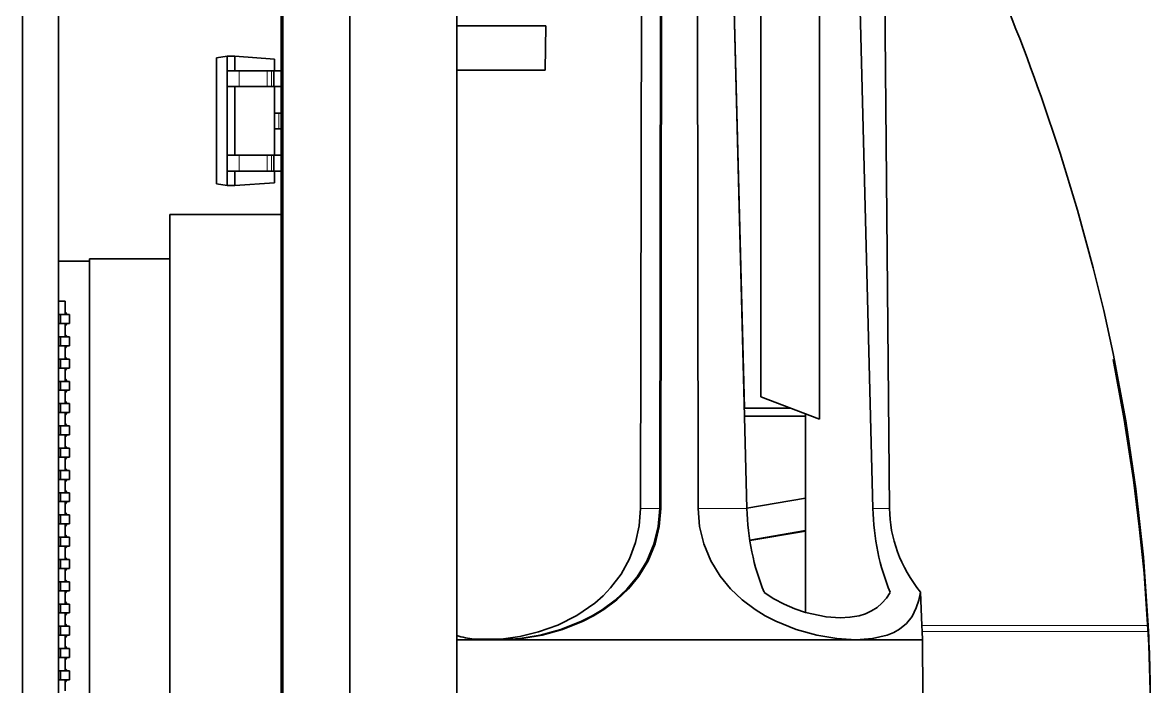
# Model space of a CAD drawing. Extents: x 377 to 822, y 181 to 641.
# Drawn here: x 582.94 to 608.26, y 613.15 to 628.06 of the extents above; entities that cross this region are included whole.
import ezdxf

# ---------------------------------------------------------------- set-up
doc = ezdxf.new("R2010")
doc.units = 0

msp = doc.modelspace()

# ---------------------------------------------------------------- linework, layer by layer
at = {"color": 7, "lineweight": 35, "ltscale": 0.420084}
for p, q in [((597.288, 633.951), (597.263, 617.147)), ((598.078, 633.951), (598.103, 617.147))]:
    msp.add_line(p, q, dxfattribs=at)
at = {"color": 7, "lineweight": 35}
for p, q in [((582.937, 600.651), (582.937, 633.651)), ((583.742, 600.651), (583.742, 633.651)), ((588.742, 602.651), (588.742, 631.651)), ((588.783, 602.651), (588.783, 631.651)), ((590.283, 631.651), (590.283, 602.651)), ((590.283, 602.651), (590.283, 631.651)), ((592.683, 631.651), (592.683, 602.651))]:
    msp.add_line(p, q, dxfattribs=at)
at = {"color": 7, "lineweight": 35, "ltscale": 0.412585}
msp.add_line((596.81, 617.147), (596.839, 633.651), dxfattribs=at)
at = {"color": 7, "lineweight": 35, "ltscale": 0.412557}
msp.add_line((597.266, 633.651), (597.242, 617.148), dxfattribs=at)
at = {"color": 7, "lineweight": 35, "ltscale": 0.356364}
msp.add_line((599.141, 619.401), (598.78, 633.651), dxfattribs=at)
at = {"color": 7, "lineweight": 35, "ltscale": 0.412716}
for p, q in [((599.198, 617.147), (598.78, 633.651)), ((602.026, 617.147), (601.609, 633.651))]:
    msp.add_line(p, q, dxfattribs=at)
at = {"color": 7, "lineweight": 35, "ltscale": 0.35}
msp.add_line((599.511, 619.651), (599.511, 633.651), dxfattribs=at)
at = {"color": 7, "lineweight": 35, "ltscale": 0.3625}
msp.add_line((600.827, 633.651), (600.827, 619.151), dxfattribs=at)
at = {"color": 7, "lineweight": 35, "ltscale": 0.399861}
msp.add_line((602.255, 633.141), (602.4, 617.147), dxfattribs=at)
at = {"color": 7, "lineweight": 35, "ltscale": 0.05}
msp.add_line((592.683, 627.988), (594.683, 627.988), dxfattribs=at)
at = {"color": 7, "lineweight": 35, "ltscale": 0.025004}
msp.add_line((594.683, 627.988), (594.666, 626.988), dxfattribs=at)
at = {"color": 7, "lineweight": 35, "ltscale": 0.006059}
for p, q in [((587.292, 627.267), (587.532, 627.301)), ((587.292, 624.434), (587.532, 624.401))]:
    msp.add_line(p, q, dxfattribs=at)
at = {"color": 7, "lineweight": 35, "ltscale": 0.070815}
msp.add_line((587.292, 624.434), (587.292, 627.267), dxfattribs=at)
at = {"color": 7, "lineweight": 35, "ltscale": 0.004251}
for p, q in [((587.532, 627.301), (587.702, 627.301)), ((587.532, 624.401), (587.702, 624.401))]:
    msp.add_line(p, q, dxfattribs=at)
at = {"color": 7, "lineweight": 35, "ltscale": 0.008063}
for p, q in [((587.532, 626.978), (587.532, 627.301)), ((587.702, 626.978), (587.702, 627.301)), ((587.532, 624.401), (587.532, 624.723)), ((587.702, 624.401), (587.702, 624.723))]:
    msp.add_line(p, q, dxfattribs=at)
at = {"color": 7, "lineweight": 35, "ltscale": 0.022303}
for p, q in [((588.592, 627.239), (587.702, 627.301)), ((588.592, 624.463), (587.702, 624.401))]:
    msp.add_line(p, q, dxfattribs=at)
at = {"color": 7, "lineweight": 35, "ltscale": 0.006506}
for p, q in [((588.592, 627.239), (588.592, 626.978)), ((588.592, 624.723), (588.592, 624.463))]:
    msp.add_line(p, q, dxfattribs=at)
at = {"color": 7, "lineweight": 35, "ltscale": 0.00675}
for p, q in [((587.532, 626.978), (587.802, 626.978)), ((587.802, 626.623), (587.532, 626.623)), ((587.802, 625.078), (587.532, 625.078)), ((587.802, 624.723), (587.532, 624.723))]:
    msp.add_line(p, q, dxfattribs=at)
at = {"color": 7, "lineweight": 35, "ltscale": 0.008876}
for p, q in [((587.532, 626.623), (587.532, 626.978)), ((588.578, 626.623), (588.578, 626.978))]:
    msp.add_line(p, q, dxfattribs=at)
at = {"color": 7, "lineweight": 13, "ltscale": 0.008876}
for p, q in [((587.802, 626.623), (587.802, 626.978)), ((588.426, 626.623), (588.426, 626.978)), ((588.523, 626.623), (588.523, 626.978)), ((588.687, 625.673), (588.687, 626.028))]:
    msp.add_line(p, q, dxfattribs=at)
at = {"color": 7, "lineweight": 35, "ltscale": 0.015601}
for p, q in [((587.802, 626.978), (588.426, 626.978)), ((587.802, 626.623), (588.426, 626.623)), ((587.802, 625.078), (588.426, 625.078)), ((587.802, 624.723), (588.426, 624.723))]:
    msp.add_line(p, q, dxfattribs=at)
at = {"color": 7, "lineweight": 35, "ltscale": 0.002415}
for p, q in [((588.426, 626.978), (588.523, 626.978)), ((588.426, 626.623), (588.523, 626.623)), ((588.426, 625.078), (588.523, 625.078)), ((588.426, 624.723), (588.523, 624.723))]:
    msp.add_line(p, q, dxfattribs=at)
at = {"color": 7, "lineweight": 35, "ltscale": 0.001379}
for p, q in [((588.523, 626.978), (588.578, 626.978)), ((588.523, 626.623), (588.578, 626.623)), ((588.742, 626.028), (588.687, 626.028)), ((588.742, 625.673), (588.687, 625.673)), ((588.523, 625.078), (588.578, 625.078)), ((588.523, 624.723), (588.578, 624.723))]:
    msp.add_line(p, q, dxfattribs=at)
at = {"color": 7, "lineweight": 35, "ltscale": 0.004105}
for p, q in [((588.578, 626.978), (588.742, 626.978)), ((588.578, 626.623), (588.742, 626.623)), ((588.578, 625.078), (588.742, 625.078)), ((588.578, 624.723), (588.742, 624.723))]:
    msp.add_line(p, q, dxfattribs=at)
at = {"color": 7, "lineweight": 35, "ltscale": 0.049574}
msp.add_line((592.683, 626.988), (594.666, 626.988), dxfattribs=at)
at = {"color": 7, "lineweight": 35, "ltscale": 0.038625}
for p, q in [((587.532, 625.078), (587.532, 626.623)), ((587.702, 625.078), (587.702, 626.623)), ((588.592, 626.623), (588.592, 625.078))]:
    msp.add_line(p, q, dxfattribs=at)
at = {"color": 7, "lineweight": 35, "ltscale": 0.002364}
for p, q in [((588.592, 626.028), (588.687, 626.028)), ((588.592, 625.673), (588.687, 625.673))]:
    msp.add_line(p, q, dxfattribs=at)
at = {"color": 7, "lineweight": 35, "ltscale": 0.008875}
for p, q in [((587.532, 624.723), (587.532, 625.078)), ((588.578, 624.723), (588.578, 625.078))]:
    msp.add_line(p, q, dxfattribs=at)
at = {"color": 7, "lineweight": 13, "ltscale": 0.008875}
for p, q in [((587.802, 624.723), (587.802, 625.078)), ((588.426, 624.723), (588.426, 625.078)), ((588.523, 624.723), (588.523, 625.078))]:
    msp.add_line(p, q, dxfattribs=at)
at = {"color": 7, "lineweight": 35, "ltscale": 0.4}
msp.add_line((586.242, 607.751), (586.242, 623.751), dxfattribs=at)
at = {"color": 7, "lineweight": 35, "ltscale": 0.0625}
msp.add_line((586.242, 623.751), (588.742, 623.751), dxfattribs=at)
at = {"color": 7, "lineweight": 35, "ltscale": 0.0175}
msp.add_line((583.742, 622.701), (584.442, 622.701), dxfattribs=at)
msp.add_line((583.742, 622.701), (584.442, 622.701), dxfattribs=at)
at = {"color": 7, "lineweight": 35, "ltscale": 0.022499}
msp.add_line((583.742, 621.801), (583.742, 622.701), dxfattribs=at)
msp.add_line((583.742, 621.801), (583.742, 622.701), dxfattribs=at)
at = {"color": 7, "lineweight": 35, "ltscale": 0.28}
msp.add_line((584.442, 622.751), (584.442, 611.551), dxfattribs=at)
at = {"color": 7, "lineweight": 35, "ltscale": 0.045}
msp.add_line((584.442, 622.751), (586.242, 622.751), dxfattribs=at)
at = {"color": 7, "lineweight": 35, "ltscale": 0.003751}
for p, q in [((583.892, 621.801), (583.742, 621.801)), ((583.742, 621.801), (583.892, 621.801)), ((583.742, 621.801), (583.892, 621.801)), ((583.892, 621.801), (583.742, 621.801)), ((583.742, 621.801), (583.892, 621.801))]:
    msp.add_line(p, q, dxfattribs=at)
at = {"color": 7, "lineweight": 35, "ltscale": 0.006126}
msp.add_line((583.892, 621.801), (583.892, 621.556), dxfattribs=at)
msp.add_line((583.892, 621.801), (583.892, 621.556), dxfattribs=at)
at = {"color": 7, "lineweight": 35, "ltscale": 0.00125}
for p, q in [((583.792, 621.501), (583.742, 621.501)), ((583.742, 621.501), (583.792, 621.501)), ((583.792, 621.301), (583.742, 621.301)), ((583.742, 621.301), (583.792, 621.301)), ((583.742, 621.301), (583.792, 621.301)), ((583.792, 621.001), (583.742, 621.001)), ((583.742, 621.001), (583.792, 621.001)), ((583.792, 620.801), (583.742, 620.801)), ((583.742, 620.801), (583.792, 620.801)), ((583.742, 620.801), (583.792, 620.801)), ((583.792, 620.501), (583.742, 620.501)), ((583.742, 620.501), (583.792, 620.501)), ((583.792, 620.301), (583.742, 620.301)), ((583.742, 620.301), (583.792, 620.301)), ((583.742, 620.301), (583.792, 620.301)), ((583.792, 620.001), (583.742, 620.001)), ((583.742, 620.001), (583.792, 620.001)), ((583.742, 619.801), (583.792, 619.801)), ((583.792, 619.801), (583.742, 619.801)), ((583.742, 619.801), (583.792, 619.801)), ((583.792, 619.501), (583.742, 619.501)), ((583.742, 619.501), (583.792, 619.501)), ((583.792, 619.301), (583.742, 619.301)), ((583.742, 619.301), (583.792, 619.301)), ((583.742, 619.301), (583.792, 619.301)), ((583.792, 619.001), (583.742, 619.001)), ((583.742, 619.001), (583.792, 619.001)), ((583.792, 618.801), (583.742, 618.801)), ((583.742, 618.801), (583.792, 618.801)), ((583.742, 618.801), (583.792, 618.801)), ((583.742, 618.501), (583.792, 618.501)), ((583.792, 618.501), (583.742, 618.501)), ((583.742, 618.301), (583.792, 618.301)), ((583.792, 618.301), (583.742, 618.301)), ((583.742, 618.301), (583.792, 618.301)), ((583.792, 618.001), (583.742, 618.001)), ((583.742, 618.001), (583.792, 618.001)), ((583.742, 617.801), (583.792, 617.801)), ((583.742, 617.801), (583.792, 617.801)), ((583.792, 617.801), (583.742, 617.801)), ((583.792, 617.501), (583.742, 617.501)), ((583.742, 617.501), (583.792, 617.501)), ((583.792, 617.301), (583.742, 617.301)), ((583.742, 617.301), (583.792, 617.301)), ((583.742, 617.301), (583.792, 617.301)), ((583.792, 617.001), (583.742, 617.001)), ((583.742, 617.001), (583.792, 617.001)), ((583.792, 616.801), (583.742, 616.801)), ((583.742, 616.801), (583.792, 616.801)), ((583.742, 616.801), (583.792, 616.801)), ((583.742, 616.501), (583.792, 616.501)), ((583.792, 616.501), (583.742, 616.501)), ((583.742, 616.301), (583.792, 616.301)), ((583.742, 616.301), (583.792, 616.301)), ((583.792, 616.301), (583.742, 616.301)), ((583.742, 616.001), (583.792, 616.001)), ((583.792, 616.001), (583.742, 616.001)), ((583.742, 615.801), (583.792, 615.801)), ((583.742, 615.801), (583.792, 615.801)), ((583.792, 615.801), (583.742, 615.801)), ((583.742, 615.501), (583.792, 615.501)), ((583.792, 615.501), (583.742, 615.501)), ((583.742, 615.301), (583.792, 615.301)), ((583.742, 615.301), (583.792, 615.301)), ((583.792, 615.301), (583.742, 615.301)), ((583.742, 615.001), (583.792, 615.001)), ((583.792, 615.001), (583.742, 615.001)), ((583.742, 614.801), (583.792, 614.801)), ((583.742, 614.801), (583.792, 614.801)), ((583.792, 614.801), (583.742, 614.801)), ((583.792, 614.501), (583.742, 614.501)), ((583.742, 614.501), (583.792, 614.501)), ((583.792, 614.301), (583.742, 614.301)), ((583.742, 614.301), (583.792, 614.301)), ((583.742, 614.301), (583.792, 614.301)), ((583.792, 614.001), (583.742, 614.001)), ((583.742, 614.001), (583.792, 614.001)), ((583.792, 613.801), (583.742, 613.801)), ((583.742, 613.801), (583.792, 613.801)), ((583.742, 613.801), (583.792, 613.801)), ((583.792, 613.501), (583.742, 613.501)), ((583.742, 613.501), (583.792, 613.501)), ((583.792, 613.301), (583.742, 613.301)), ((583.742, 613.301), (583.792, 613.301)), ((583.742, 613.301), (583.792, 613.301))]:
    msp.add_line(p, q, dxfattribs=at)
at = {"color": 7, "lineweight": 35, "ltscale": 0.004999}
for p, q in [((583.742, 621.501), (583.742, 621.301)), ((583.742, 621.501), (583.742, 621.301)), ((583.792, 621.501), (583.792, 621.301)), ((583.792, 621.501), (583.792, 621.301)), ((583.992, 621.501), (583.992, 621.301)), ((583.992, 621.501), (583.992, 621.301)), ((583.992, 621.301), (583.992, 621.501)), ((583.742, 621.001), (583.742, 620.801)), ((583.742, 621.001), (583.742, 620.801)), ((583.792, 621.001), (583.792, 620.801)), ((583.792, 621.001), (583.792, 620.801)), ((583.992, 621.001), (583.992, 620.801)), ((583.992, 621.001), (583.992, 620.801)), ((583.992, 620.801), (583.992, 621.001)), ((583.742, 620.501), (583.742, 620.301)), ((583.742, 620.501), (583.742, 620.301)), ((583.792, 620.501), (583.792, 620.301)), ((583.792, 620.501), (583.792, 620.301)), ((583.992, 620.501), (583.992, 620.301)), ((583.992, 620.501), (583.992, 620.301)), ((583.992, 620.301), (583.992, 620.501))]:
    msp.add_line(p, q, dxfattribs=at)
at = {"color": 7, "lineweight": 35, "ltscale": 0.005}
for p, q in [((583.792, 621.501), (583.992, 621.501)), ((583.792, 621.501), (583.992, 621.501)), ((583.792, 621.301), (583.992, 621.301)), ((583.792, 621.301), (583.992, 621.301)), ((583.792, 621.001), (583.992, 621.001)), ((583.792, 621.001), (583.992, 621.001)), ((583.792, 620.801), (583.992, 620.801)), ((583.792, 620.801), (583.992, 620.801)), ((583.792, 620.501), (583.992, 620.501)), ((583.792, 620.501), (583.992, 620.501)), ((583.792, 620.301), (583.992, 620.301)), ((583.792, 620.301), (583.992, 620.301)), ((583.742, 620.001), (583.742, 619.801)), ((583.742, 620.001), (583.742, 619.801)), ((583.792, 620.001), (583.992, 620.001)), ((583.792, 620.001), (583.792, 619.801)), ((583.792, 620.001), (583.992, 620.001)), ((583.792, 620.001), (583.792, 619.801)), ((583.992, 620.001), (583.992, 619.801)), ((583.992, 620.001), (583.992, 619.801)), ((583.992, 619.801), (583.992, 620.001)), ((583.792, 619.801), (583.992, 619.801)), ((583.792, 619.801), (583.992, 619.801)), ((583.742, 619.501), (583.742, 619.301)), ((583.742, 619.501), (583.742, 619.301)), ((583.792, 619.501), (583.992, 619.501)), ((583.792, 619.501), (583.792, 619.301)), ((583.792, 619.501), (583.992, 619.501)), ((583.792, 619.501), (583.792, 619.301)), ((583.992, 619.501), (583.992, 619.301)), ((583.992, 619.501), (583.992, 619.301)), ((583.992, 619.301), (583.992, 619.501)), ((583.792, 619.301), (583.992, 619.301)), ((583.792, 619.301), (583.992, 619.301)), ((583.742, 619.001), (583.742, 618.801)), ((583.742, 619.001), (583.742, 618.801)), ((583.792, 619.001), (583.992, 619.001)), ((583.792, 619.001), (583.792, 618.801)), ((583.792, 619.001), (583.992, 619.001)), ((583.792, 619.001), (583.792, 618.801)), ((583.992, 619.001), (583.992, 618.801)), ((583.992, 619.001), (583.992, 618.801)), ((583.992, 618.801), (583.992, 619.001)), ((583.792, 618.801), (583.992, 618.801)), ((583.792, 618.801), (583.992, 618.801)), ((583.742, 618.501), (583.742, 618.301)), ((583.742, 618.501), (583.742, 618.301)), ((583.792, 618.501), (583.792, 618.301)), ((583.792, 618.501), (583.792, 618.301)), ((583.792, 618.501), (583.992, 618.501)), ((583.792, 618.501), (583.992, 618.501)), ((583.992, 618.501), (583.992, 618.301)), ((583.992, 618.501), (583.992, 618.301)), ((583.992, 618.301), (583.992, 618.501)), ((583.792, 618.301), (583.992, 618.301)), ((583.792, 618.301), (583.992, 618.301)), ((583.742, 618.001), (583.742, 617.801)), ((583.742, 618.001), (583.742, 617.801)), ((583.792, 618.001), (583.992, 618.001)), ((583.792, 618.001), (583.792, 617.801)), ((583.792, 618.001), (583.792, 617.801)), ((583.792, 618.001), (583.992, 618.001)), ((583.992, 618.001), (583.992, 617.801)), ((583.992, 618.001), (583.992, 617.801)), ((583.992, 617.801), (583.992, 618.001)), ((583.792, 617.801), (583.992, 617.801)), ((583.792, 617.801), (583.992, 617.801)), ((583.742, 617.501), (583.742, 617.301)), ((583.742, 617.501), (583.742, 617.301)), ((583.792, 617.501), (583.992, 617.501)), ((583.792, 617.501), (583.792, 617.301)), ((583.792, 617.501), (583.792, 617.301)), ((583.792, 617.501), (583.992, 617.501)), ((583.992, 617.501), (583.992, 617.301)), ((583.992, 617.501), (583.992, 617.301)), ((583.992, 617.301), (583.992, 617.501)), ((583.792, 617.301), (583.992, 617.301)), ((583.792, 617.301), (583.992, 617.301)), ((583.742, 617.001), (583.742, 616.801)), ((583.742, 617.001), (583.742, 616.801)), ((583.792, 617.001), (583.992, 617.001)), ((583.792, 617.001), (583.792, 616.801)), ((583.792, 617.001), (583.792, 616.801)), ((583.792, 617.001), (583.992, 617.001)), ((583.792, 616.801), (583.992, 616.801)), ((583.792, 616.801), (583.992, 616.801)), ((583.992, 617.001), (583.992, 616.801)), ((583.992, 617.001), (583.992, 616.801)), ((583.992, 616.801), (583.992, 617.001)), ((583.742, 616.501), (583.742, 616.301)), ((583.742, 616.501), (583.742, 616.301)), ((583.792, 616.501), (583.792, 616.301)), ((583.792, 616.501), (583.792, 616.301)), ((583.792, 616.501), (583.992, 616.501)), ((583.792, 616.501), (583.992, 616.501)), ((583.792, 616.301), (583.992, 616.301)), ((583.792, 616.301), (583.992, 616.301)), ((583.992, 616.501), (583.992, 616.301)), ((583.992, 616.501), (583.992, 616.301)), ((583.992, 616.301), (583.992, 616.501)), ((583.742, 616.001), (583.742, 615.801)), ((583.742, 616.001), (583.742, 615.801)), ((583.792, 616.001), (583.792, 615.801)), ((583.792, 616.001), (583.792, 615.801)), ((583.792, 616.001), (583.992, 616.001)), ((583.792, 616.001), (583.992, 616.001)), ((583.792, 615.801), (583.992, 615.801)), ((583.792, 615.801), (583.992, 615.801)), ((583.992, 616.001), (583.992, 615.801)), ((583.992, 616.001), (583.992, 615.801)), ((583.992, 615.801), (583.992, 616.001)), ((583.742, 615.501), (583.742, 615.301)), ((583.742, 615.501), (583.742, 615.301)), ((583.792, 615.501), (583.792, 615.301)), ((583.792, 615.501), (583.992, 615.501)), ((583.792, 615.501), (583.792, 615.301)), ((583.792, 615.501), (583.992, 615.501)), ((583.792, 615.301), (583.992, 615.301)), ((583.792, 615.301), (583.992, 615.301)), ((583.992, 615.501), (583.992, 615.301)), ((583.992, 615.501), (583.992, 615.301)), ((583.992, 615.301), (583.992, 615.501)), ((583.742, 615.001), (583.742, 614.801)), ((583.742, 615.001), (583.742, 614.801)), ((583.792, 615.001), (583.792, 614.801)), ((583.792, 615.001), (583.992, 615.001)), ((583.792, 615.001), (583.792, 614.801)), ((583.792, 615.001), (583.992, 615.001)), ((583.792, 614.801), (583.992, 614.801)), ((583.792, 614.801), (583.992, 614.801)), ((583.992, 615.001), (583.992, 614.801)), ((583.992, 615.001), (583.992, 614.801)), ((583.992, 614.801), (583.992, 615.001)), ((583.742, 614.501), (583.742, 614.301)), ((583.742, 614.501), (583.742, 614.301)), ((583.792, 614.501), (583.992, 614.501)), ((583.792, 614.501), (583.792, 614.301)), ((583.792, 614.501), (583.792, 614.301)), ((583.792, 614.501), (583.992, 614.501)), ((583.792, 614.301), (583.992, 614.301)), ((583.792, 614.301), (583.992, 614.301)), ((583.992, 614.301), (583.992, 614.501)), ((583.992, 614.501), (583.992, 614.301)), ((583.992, 614.501), (583.992, 614.301)), ((583.742, 614.001), (583.742, 613.801)), ((583.742, 614.001), (583.742, 613.801)), ((583.792, 614.001), (583.992, 614.001)), ((583.792, 614.001), (583.792, 613.801)), ((583.792, 614.001), (583.992, 614.001)), ((583.792, 614.001), (583.792, 613.801)), ((583.792, 613.801), (583.992, 613.801)), ((583.792, 613.801), (583.992, 613.801)), ((583.992, 613.801), (583.992, 614.001)), ((583.992, 614.001), (583.992, 613.801)), ((583.992, 614.001), (583.992, 613.801)), ((583.742, 613.501), (583.742, 613.301)), ((583.742, 613.501), (583.742, 613.301)), ((583.792, 613.501), (583.992, 613.501)), ((583.792, 613.501), (583.792, 613.301)), ((583.792, 613.501), (583.792, 613.301)), ((583.792, 613.501), (583.992, 613.501)), ((583.792, 613.301), (583.992, 613.301)), ((583.792, 613.301), (583.992, 613.301)), ((583.992, 613.301), (583.992, 613.501)), ((583.992, 613.501), (583.992, 613.301)), ((583.992, 613.501), (583.992, 613.301))]:
    msp.add_line(p, q, dxfattribs=at)
at = {"color": 7, "lineweight": 35, "ltscale": 0.001236}
for p, q in [((583.927, 621.521), (583.892, 621.556)), ((583.927, 621.521), (583.892, 621.556)), ((583.927, 621.521), (583.892, 621.556)), ((583.927, 621.021), (583.892, 621.056)), ((583.927, 621.021), (583.892, 621.056)), ((583.927, 621.021), (583.892, 621.056)), ((583.927, 620.521), (583.892, 620.556)), ((583.927, 620.521), (583.892, 620.556)), ((583.927, 620.521), (583.892, 620.556)), ((583.927, 620.021), (583.892, 620.056)), ((583.892, 620.056), (583.927, 620.021)), ((583.927, 620.021), (583.892, 620.056)), ((583.927, 619.521), (583.892, 619.556)), ((583.927, 619.521), (583.892, 619.556)), ((583.927, 619.521), (583.892, 619.556)), ((583.927, 619.021), (583.892, 619.056)), ((583.892, 619.056), (583.927, 619.021)), ((583.927, 619.021), (583.892, 619.056)), ((583.927, 618.521), (583.892, 618.556)), ((583.927, 618.521), (583.892, 618.556)), ((583.927, 618.521), (583.892, 618.556)), ((583.927, 618.021), (583.892, 618.056)), ((583.927, 618.021), (583.892, 618.056)), ((583.927, 618.021), (583.892, 618.056)), ((583.927, 617.521), (583.892, 617.556)), ((583.927, 617.521), (583.892, 617.556)), ((583.927, 617.521), (583.892, 617.556)), ((583.927, 617.021), (583.892, 617.056)), ((583.927, 617.021), (583.892, 617.056)), ((583.927, 617.021), (583.892, 617.056)), ((583.927, 616.521), (583.892, 616.556)), ((583.927, 616.521), (583.892, 616.556)), ((583.927, 616.521), (583.892, 616.556)), ((583.927, 616.021), (583.892, 616.056)), ((583.927, 616.021), (583.892, 616.056)), ((583.927, 616.021), (583.892, 616.056)), ((583.927, 615.521), (583.892, 615.556)), ((583.927, 615.521), (583.892, 615.556)), ((583.927, 615.521), (583.892, 615.556)), ((583.927, 615.021), (583.892, 615.056)), ((583.927, 615.021), (583.892, 615.056)), ((583.927, 615.021), (583.892, 615.056)), ((583.927, 614.521), (583.892, 614.556)), ((583.927, 614.521), (583.892, 614.556)), ((583.927, 614.521), (583.892, 614.556)), ((583.927, 614.021), (583.892, 614.056)), ((583.927, 614.021), (583.892, 614.056)), ((583.927, 614.021), (583.892, 614.056)), ((583.927, 613.521), (583.892, 613.556)), ((583.927, 613.521), (583.892, 613.556)), ((583.927, 613.521), (583.892, 613.556))]:
    msp.add_line(p, q, dxfattribs=at)
at = {"color": 7, "lineweight": 35, "ltscale": 0.001375}
for p, q in [((583.892, 621.556), (583.892, 621.501)), ((583.892, 621.556), (583.892, 621.501)), ((583.892, 621.056), (583.892, 621.001)), ((583.892, 621.056), (583.892, 621.001)), ((583.892, 620.556), (583.892, 620.501)), ((583.892, 620.556), (583.892, 620.501)), ((583.892, 620.056), (583.892, 620.001)), ((583.892, 620.056), (583.892, 620.001)), ((583.892, 619.801), (583.892, 619.746)), ((583.892, 619.801), (583.892, 619.746)), ((583.892, 619.556), (583.892, 619.501)), ((583.892, 619.556), (583.892, 619.501)), ((583.892, 619.301), (583.892, 619.246)), ((583.892, 619.301), (583.892, 619.246)), ((583.892, 619.056), (583.892, 619.001)), ((583.892, 619.056), (583.892, 619.001)), ((583.892, 618.801), (583.892, 618.746)), ((583.892, 618.801), (583.892, 618.746)), ((583.892, 618.556), (583.892, 618.501)), ((583.892, 618.556), (583.892, 618.501)), ((583.892, 618.301), (583.892, 618.246)), ((583.892, 618.301), (583.892, 618.246)), ((583.892, 618.056), (583.892, 618.001)), ((583.892, 618.056), (583.892, 618.001)), ((583.892, 617.801), (583.892, 617.746)), ((583.892, 617.801), (583.892, 617.746)), ((583.892, 617.556), (583.892, 617.501)), ((583.892, 617.556), (583.892, 617.501)), ((583.892, 617.301), (583.892, 617.246)), ((583.892, 617.301), (583.892, 617.246)), ((583.892, 617.056), (583.892, 617.001)), ((583.892, 617.056), (583.892, 617.001)), ((583.892, 616.801), (583.892, 616.746)), ((583.892, 616.801), (583.892, 616.746)), ((583.892, 616.556), (583.892, 616.501)), ((583.892, 616.556), (583.892, 616.501)), ((583.892, 616.301), (583.892, 616.246)), ((583.892, 616.301), (583.892, 616.246)), ((583.892, 616.056), (583.892, 616.001)), ((583.892, 616.056), (583.892, 616.001)), ((583.892, 615.801), (583.892, 615.746)), ((583.892, 615.801), (583.892, 615.746)), ((583.892, 615.556), (583.892, 615.501)), ((583.892, 615.556), (583.892, 615.501)), ((583.892, 615.301), (583.892, 615.246)), ((583.892, 615.301), (583.892, 615.246)), ((583.892, 615.056), (583.892, 615.001)), ((583.892, 615.056), (583.892, 615.001)), ((583.892, 614.801), (583.892, 614.746)), ((583.892, 614.801), (583.892, 614.746)), ((583.892, 614.556), (583.892, 614.501)), ((583.892, 614.556), (583.892, 614.501)), ((583.892, 614.301), (583.892, 614.246)), ((583.892, 614.301), (583.892, 614.246)), ((583.892, 614.056), (583.892, 614.001)), ((583.892, 614.056), (583.892, 614.001)), ((583.892, 613.801), (583.892, 613.746)), ((583.892, 613.801), (583.892, 613.746)), ((583.892, 613.556), (583.892, 613.501)), ((583.892, 613.556), (583.892, 613.501)), ((583.892, 613.301), (583.892, 613.246)), ((583.892, 613.301), (583.892, 613.246))]:
    msp.add_line(p, q, dxfattribs=at)
at = {"color": 7, "lineweight": 35, "ltscale": 0.00036253}
for p, q in [((583.917, 621.531), (583.927, 621.521)), ((583.917, 621.031), (583.927, 621.021)), ((583.917, 620.531), (583.927, 620.521)), ((583.917, 619.531), (583.927, 619.521)), ((583.917, 618.531), (583.927, 618.521)), ((583.917, 618.031), (583.927, 618.021)), ((583.917, 617.531), (583.927, 617.521)), ((583.917, 617.031), (583.927, 617.021)), ((583.917, 616.531), (583.927, 616.521)), ((583.917, 616.031), (583.927, 616.021)), ((583.917, 615.531), (583.927, 615.521)), ((583.917, 615.031), (583.927, 615.021)), ((583.917, 614.531), (583.927, 614.521)), ((583.917, 614.031), (583.927, 614.021)), ((583.917, 613.531), (583.927, 613.521))]:
    msp.add_line(p, q, dxfattribs=at)
at = {"color": 7, "lineweight": 35, "ltscale": 0.000500488}
for p, q in [((583.927, 621.501), (583.927, 621.521)), ((583.927, 621.501), (583.927, 621.521)), ((583.927, 621.281), (583.927, 621.301)), ((583.927, 621.281), (583.927, 621.301)), ((583.927, 621.001), (583.927, 621.021)), ((583.927, 621.001), (583.927, 621.021)), ((583.927, 620.781), (583.927, 620.801)), ((583.927, 620.781), (583.927, 620.801)), ((583.927, 620.501), (583.927, 620.521)), ((583.927, 620.501), (583.927, 620.521)), ((583.927, 620.281), (583.927, 620.301)), ((583.927, 620.281), (583.927, 620.301)), ((583.927, 620.001), (583.927, 620.021)), ((583.927, 620.001), (583.927, 620.021)), ((583.927, 619.501), (583.927, 619.521)), ((583.927, 619.501), (583.927, 619.521)), ((583.927, 619.001), (583.927, 619.021)), ((583.927, 619.001), (583.927, 619.021)), ((583.927, 618.501), (583.927, 618.521)), ((583.927, 618.501), (583.927, 618.521)), ((583.927, 618.001), (583.927, 618.021)), ((583.927, 618.001), (583.927, 618.021)), ((583.927, 617.501), (583.927, 617.521)), ((583.927, 617.501), (583.927, 617.521)), ((583.927, 617.001), (583.927, 617.021)), ((583.927, 617.001), (583.927, 617.021)), ((583.927, 616.501), (583.927, 616.521)), ((583.927, 616.501), (583.927, 616.521)), ((583.927, 616.001), (583.927, 616.021)), ((583.927, 616.001), (583.927, 616.021)), ((583.927, 615.501), (583.927, 615.521)), ((583.927, 615.501), (583.927, 615.521)), ((583.927, 615.001), (583.927, 615.021)), ((583.927, 615.001), (583.927, 615.021)), ((583.927, 614.501), (583.927, 614.521)), ((583.927, 614.501), (583.927, 614.521)), ((583.927, 614.001), (583.927, 614.021)), ((583.927, 614.001), (583.927, 614.021)), ((583.927, 613.501), (583.927, 613.521)), ((583.927, 613.501), (583.927, 613.521))]:
    msp.add_line(p, q, dxfattribs=at)
at = {"color": 7, "lineweight": 35, "ltscale": 0.003038}
for p, q in [((583.742, 621.301), (583.863, 621.301)), ((583.742, 621.301), (583.863, 621.301)), ((583.742, 620.801), (583.863, 620.801)), ((583.742, 620.801), (583.863, 620.801)), ((583.742, 620.301), (583.863, 620.301)), ((583.742, 620.301), (583.863, 620.301)), ((583.742, 619.801), (583.863, 619.801)), ((583.742, 619.801), (583.863, 619.801)), ((583.742, 619.301), (583.863, 619.301)), ((583.742, 619.301), (583.863, 619.301)), ((583.742, 618.801), (583.863, 618.801)), ((583.742, 618.801), (583.863, 618.801)), ((583.742, 618.301), (583.863, 618.301)), ((583.742, 618.301), (583.863, 618.301)), ((583.742, 617.801), (583.863, 617.801)), ((583.742, 617.801), (583.863, 617.801)), ((583.742, 617.301), (583.863, 617.301)), ((583.742, 617.301), (583.863, 617.301)), ((583.742, 616.801), (583.863, 616.801)), ((583.742, 616.801), (583.863, 616.801)), ((583.742, 616.301), (583.863, 616.301)), ((583.742, 616.301), (583.863, 616.301)), ((583.742, 615.801), (583.863, 615.801)), ((583.742, 615.801), (583.863, 615.801)), ((583.742, 615.301), (583.863, 615.301)), ((583.742, 615.301), (583.863, 615.301)), ((583.742, 614.801), (583.863, 614.801)), ((583.742, 614.801), (583.863, 614.801)), ((583.742, 614.301), (583.863, 614.301)), ((583.742, 614.301), (583.863, 614.301)), ((583.742, 613.801), (583.863, 613.801)), ((583.742, 613.801), (583.863, 613.801)), ((583.742, 613.301), (583.863, 613.301)), ((583.742, 613.301), (583.863, 613.301))]:
    msp.add_line(p, q, dxfattribs=at)
at = {"color": 7, "lineweight": 35, "ltscale": 0.002504}
for p, q in [((583.792, 621.301), (583.892, 621.301)), ((583.792, 620.801), (583.892, 620.801)), ((583.792, 619.801), (583.892, 619.801)), ((583.792, 618.801), (583.892, 618.801)), ((583.792, 618.301), (583.892, 618.301)), ((583.792, 617.801), (583.892, 617.801)), ((583.792, 617.301), (583.892, 617.301)), ((583.792, 616.801), (583.892, 616.801)), ((583.792, 616.301), (583.892, 616.301)), ((583.792, 615.801), (583.892, 615.801)), ((583.792, 615.301), (583.892, 615.301)), ((583.792, 614.801), (583.892, 614.801)), ((583.792, 614.301), (583.892, 614.301)), ((583.792, 613.801), (583.892, 613.801)), ((583.792, 613.301), (583.892, 613.301))]:
    msp.add_line(p, q, dxfattribs=at)
at = {"color": 7, "lineweight": 35, "ltscale": 0.000712585}
for p, q in [((583.863, 621.301), (583.892, 621.301)), ((583.892, 621.301), (583.863, 621.301)), ((583.863, 620.801), (583.892, 620.801)), ((583.892, 620.801), (583.863, 620.801)), ((583.863, 620.301), (583.892, 620.301)), ((583.892, 620.301), (583.863, 620.301)), ((583.863, 619.801), (583.892, 619.801)), ((583.892, 619.801), (583.863, 619.801)), ((583.863, 619.301), (583.892, 619.301)), ((583.892, 619.301), (583.863, 619.301)), ((583.863, 618.801), (583.892, 618.801)), ((583.892, 618.801), (583.863, 618.801)), ((583.892, 618.301), (583.863, 618.301)), ((583.863, 618.301), (583.892, 618.301)), ((583.863, 617.801), (583.892, 617.801)), ((583.892, 617.801), (583.863, 617.801)), ((583.863, 617.301), (583.892, 617.301)), ((583.892, 617.301), (583.863, 617.301)), ((583.863, 616.801), (583.892, 616.801)), ((583.892, 616.801), (583.863, 616.801)), ((583.892, 616.301), (583.863, 616.301)), ((583.863, 616.301), (583.892, 616.301)), ((583.892, 615.801), (583.863, 615.801)), ((583.863, 615.801), (583.892, 615.801)), ((583.892, 615.301), (583.863, 615.301)), ((583.863, 615.301), (583.892, 615.301)), ((583.892, 614.801), (583.863, 614.801)), ((583.863, 614.801), (583.892, 614.801)), ((583.863, 614.301), (583.892, 614.301)), ((583.892, 614.301), (583.863, 614.301)), ((583.863, 613.801), (583.892, 613.801)), ((583.892, 613.801), (583.863, 613.801)), ((583.863, 613.301), (583.892, 613.301)), ((583.892, 613.301), (583.863, 613.301))]:
    msp.add_line(p, q, dxfattribs=at)
at = {"color": 7, "lineweight": 35, "ltscale": 0.001376}
for p, q in [((583.892, 621.301), (583.892, 621.246)), ((583.892, 621.301), (583.892, 621.246)), ((583.892, 620.801), (583.892, 620.746)), ((583.892, 620.801), (583.892, 620.746)), ((583.892, 620.301), (583.892, 620.246)), ((583.892, 620.301), (583.892, 620.246))]:
    msp.add_line(p, q, dxfattribs=at)
at = {"color": 7, "lineweight": 35, "ltscale": 0.000874414}
for p, q in [((583.892, 621.301), (583.927, 621.3)), ((583.892, 620.801), (583.927, 620.8)), ((583.892, 620.001), (583.927, 620.001)), ((583.892, 619.001), (583.927, 619.001))]:
    msp.add_line(p, q, dxfattribs=at)
at = {"color": 7, "lineweight": 35, "ltscale": 0.00127}
for p, q in [((583.892, 621.246), (583.927, 621.283)), ((583.927, 621.283), (583.892, 621.246)), ((583.892, 620.746), (583.927, 620.783)), ((583.927, 620.783), (583.892, 620.746)), ((583.927, 620.019), (583.892, 620.056)), ((583.927, 619.019), (583.892, 619.056)), ((583.927, 614.283), (583.892, 614.246)), ((583.927, 613.783), (583.892, 613.746)), ((583.892, 613.746), (583.927, 613.783)), ((583.892, 613.246), (583.927, 613.283))]:
    msp.add_line(p, q, dxfattribs=at)
at = {"color": 7, "lineweight": 35, "ltscale": 0.001238}
for p, q in [((583.892, 621.246), (583.927, 621.281)), ((583.892, 621.246), (583.927, 621.281)), ((583.892, 620.746), (583.927, 620.781)), ((583.892, 620.746), (583.927, 620.781)), ((583.892, 620.246), (583.927, 620.281)), ((583.892, 620.246), (583.927, 620.281)), ((583.892, 619.746), (583.927, 619.781)), ((583.892, 619.746), (583.927, 619.781)), ((583.892, 619.246), (583.927, 619.281)), ((583.892, 619.246), (583.927, 619.281)), ((583.892, 618.746), (583.927, 618.781)), ((583.892, 618.746), (583.927, 618.781)), ((583.892, 618.246), (583.927, 618.281)), ((583.892, 618.246), (583.927, 618.281)), ((583.892, 617.746), (583.927, 617.781)), ((583.892, 617.746), (583.927, 617.781)), ((583.892, 617.246), (583.927, 617.281)), ((583.892, 617.246), (583.927, 617.281)), ((583.892, 616.746), (583.927, 616.781)), ((583.892, 616.746), (583.927, 616.781)), ((583.892, 616.246), (583.927, 616.281)), ((583.892, 616.246), (583.927, 616.281)), ((583.892, 615.746), (583.927, 615.781)), ((583.892, 615.746), (583.927, 615.781)), ((583.892, 615.246), (583.927, 615.281)), ((583.892, 615.246), (583.927, 615.281)), ((583.892, 614.746), (583.927, 614.781)), ((583.892, 614.746), (583.927, 614.781)), ((583.892, 614.246), (583.927, 614.281)), ((583.892, 614.246), (583.927, 614.281)), ((583.892, 613.746), (583.927, 613.781)), ((583.892, 613.746), (583.927, 613.781)), ((583.892, 613.246), (583.927, 613.281)), ((583.892, 613.246), (583.927, 613.281))]:
    msp.add_line(p, q, dxfattribs=at)
at = {"color": 7, "lineweight": 35, "ltscale": 0.00475}
for p, q in [((583.892, 621.246), (583.892, 621.056)), ((583.892, 621.246), (583.892, 621.056)), ((583.892, 620.746), (583.892, 620.556)), ((583.892, 620.746), (583.892, 620.556)), ((583.892, 620.246), (583.892, 620.056)), ((583.892, 620.246), (583.892, 620.056)), ((583.892, 619.746), (583.892, 619.556)), ((583.892, 619.746), (583.892, 619.556)), ((583.892, 619.246), (583.892, 619.056)), ((583.892, 619.246), (583.892, 619.056)), ((583.892, 618.746), (583.892, 618.556)), ((583.892, 618.746), (583.892, 618.556)), ((583.892, 618.246), (583.892, 618.056)), ((583.892, 618.246), (583.892, 618.056)), ((583.892, 617.746), (583.892, 617.556)), ((583.892, 617.746), (583.892, 617.556)), ((583.892, 617.246), (583.892, 617.056)), ((583.892, 617.246), (583.892, 617.056)), ((583.892, 616.746), (583.892, 616.556)), ((583.892, 616.746), (583.892, 616.556)), ((583.892, 616.246), (583.892, 616.056)), ((583.892, 616.246), (583.892, 616.056)), ((583.892, 615.746), (583.892, 615.556)), ((583.892, 615.746), (583.892, 615.556)), ((583.892, 615.246), (583.892, 615.056)), ((583.892, 615.246), (583.892, 615.056)), ((583.892, 614.746), (583.892, 614.556)), ((583.892, 614.746), (583.892, 614.556)), ((583.892, 614.246), (583.892, 614.056)), ((583.892, 614.246), (583.892, 614.056)), ((583.892, 613.746), (583.892, 613.556)), ((583.892, 613.746), (583.892, 613.556)), ((583.892, 613.246), (583.892, 613.056)), ((583.892, 613.246), (583.892, 613.056))]:
    msp.add_line(p, q, dxfattribs=at)
at = {"color": 7, "lineweight": 35, "ltscale": 0.001625}
for p, q in [((583.927, 621.301), (583.992, 621.301)), ((583.927, 620.801), (583.992, 620.801)), ((583.927, 620.301), (583.992, 620.301)), ((583.927, 619.801), (583.992, 619.801)), ((583.927, 619.301), (583.992, 619.301)), ((583.927, 618.801), (583.992, 618.801)), ((583.927, 618.301), (583.992, 618.301)), ((583.927, 617.801), (583.992, 617.801)), ((583.927, 617.301), (583.992, 617.301)), ((583.927, 616.801), (583.992, 616.801)), ((583.927, 616.301), (583.992, 616.301)), ((583.927, 615.801), (583.992, 615.801)), ((583.927, 615.301), (583.992, 615.301)), ((583.927, 614.801), (583.992, 614.801)), ((583.927, 614.301), (583.992, 614.301)), ((583.927, 613.801), (583.992, 613.801)), ((583.927, 613.301), (583.992, 613.301))]:
    msp.add_line(p, q, dxfattribs=at)
at = {"color": 7, "lineweight": 35, "ltscale": 0.002501}
for p, q in [((583.792, 620.301), (583.892, 620.301)), ((583.792, 619.301), (583.892, 619.301))]:
    msp.add_line(p, q, dxfattribs=at)
at = {"color": 7, "lineweight": 35, "ltscale": 0.000874329}
for p, q in [((583.892, 620.301), (583.927, 620.301)), ((583.892, 619.801), (583.927, 619.801)), ((583.892, 619.301), (583.927, 619.301)), ((583.892, 618.801), (583.927, 618.801)), ((583.892, 618.301), (583.927, 618.301)), ((583.892, 617.801), (583.927, 617.801)), ((583.892, 617.301), (583.927, 617.301)), ((583.892, 616.801), (583.927, 616.801)), ((583.892, 616.301), (583.927, 616.301)), ((583.892, 615.801), (583.927, 615.801)), ((583.892, 615.301), (583.927, 615.301)), ((583.892, 614.801), (583.927, 614.801)), ((583.892, 614.301), (583.927, 614.301))]:
    msp.add_line(p, q, dxfattribs=at)
at = {"color": 7, "lineweight": 35, "ltscale": 0.000479058}
msp.add_line((583.913, 620.034), (583.927, 620.021), dxfattribs=at)
at = {"color": 7, "lineweight": 35, "ltscale": 0.000498962}
for p, q in [((583.927, 619.781), (583.927, 619.801)), ((583.927, 619.781), (583.927, 619.801)), ((583.927, 619.281), (583.927, 619.301)), ((583.927, 619.281), (583.927, 619.301)), ((583.927, 618.781), (583.927, 618.801)), ((583.927, 618.781), (583.927, 618.801)), ((583.927, 618.281), (583.927, 618.301)), ((583.927, 618.281), (583.927, 618.301)), ((583.927, 617.781), (583.927, 617.801)), ((583.927, 617.781), (583.927, 617.801)), ((583.927, 617.281), (583.927, 617.301)), ((583.927, 617.281), (583.927, 617.301)), ((583.927, 616.781), (583.927, 616.801)), ((583.927, 616.781), (583.927, 616.801)), ((583.927, 616.281), (583.927, 616.301)), ((583.927, 616.281), (583.927, 616.301)), ((583.927, 615.781), (583.927, 615.801)), ((583.927, 615.781), (583.927, 615.801)), ((583.927, 615.281), (583.927, 615.301)), ((583.927, 615.281), (583.927, 615.301)), ((583.927, 614.781), (583.927, 614.801)), ((583.927, 614.781), (583.927, 614.801)), ((583.927, 614.281), (583.927, 614.301)), ((583.927, 614.281), (583.927, 614.301)), ((583.927, 613.781), (583.927, 613.801)), ((583.927, 613.781), (583.927, 613.801)), ((583.927, 613.281), (583.927, 613.301)), ((583.927, 613.281), (583.927, 613.301))]:
    msp.add_line(p, q, dxfattribs=at)
at = {"color": 7, "lineweight": 35, "ltscale": 0.035193}
msp.add_line((600.827, 619.151), (599.511, 619.651), dxfattribs=at)
at = {"color": 7, "lineweight": 35, "ltscale": 0.025705}
msp.add_line((600.169, 619.401), (599.141, 619.401), dxfattribs=at)
at = {"color": 7, "lineweight": 35, "ltscale": 0.03414}
msp.add_line((600.511, 619.219), (599.146, 619.219), dxfattribs=at)
at = {"color": 7, "lineweight": 35, "ltscale": 0.111472}
msp.add_line((600.511, 619.271), (600.511, 614.812), dxfattribs=at)
at = {"color": 7, "lineweight": 35, "ltscale": 0.03331}
for p, q in [((600.511, 617.376), (599.198, 617.152)), ((599.198, 617.152), (600.511, 617.376))]:
    msp.add_line(p, q, dxfattribs=at)
at = {"color": 7, "lineweight": 13, "ltscale": 0.010783}
msp.add_line((597.242, 617.147), (596.81, 617.147), dxfattribs=at)
at = {"color": 7, "lineweight": 35, "ltscale": 2.74658e-05}
msp.add_line((597.242, 617.147), (597.242, 617.148), dxfattribs=at)
at = {"color": 7, "lineweight": 13, "ltscale": 0.00052948}
msp.add_line((597.242, 617.147), (597.263, 617.147), dxfattribs=at)
at = {"color": 7, "lineweight": 13, "ltscale": 0.027385}
msp.add_line((599.198, 617.147), (598.103, 617.147), dxfattribs=at)
at = {"color": 7, "lineweight": 13, "ltscale": 0.00934}
msp.add_line((602.026, 617.147), (602.4, 617.147), dxfattribs=at)
at = {"color": 7, "lineweight": 35, "ltscale": 0.031701}
msp.add_line((599.261, 616.437), (600.511, 616.651), dxfattribs=at)
at = {"color": 7, "lineweight": 35, "ltscale": 0.031655}
msp.add_line((599.263, 616.425), (600.511, 616.639), dxfattribs=at)
at = {"color": 7, "lineweight": 35, "ltscale": 0.018812}
msp.add_line((603.125, 614.516), (603.095, 615.268), dxfattribs=at)
at = {"color": 7, "lineweight": 35, "ltscale": 0.003285}
msp.add_line((603.125, 614.516), (603.131, 614.385), dxfattribs=at)
at = {"color": 7, "lineweight": 13, "ltscale": 0.127037}
msp.add_line((603.125, 614.516), (608.207, 614.516), dxfattribs=at)
at = {"color": 7, "lineweight": 35, "ltscale": 0.004613}
msp.add_line((603.14, 614.201), (603.131, 614.385), dxfattribs=at)
at = {"color": 7, "lineweight": 13, "ltscale": 0.127051}
msp.add_line((603.131, 614.385), (608.213, 614.385), dxfattribs=at)
at = {"color": 7, "lineweight": 35, "ltscale": 0.003286}
msp.add_line((608.213, 614.385), (608.207, 614.516), dxfattribs=at)
msp.add_line((608.213, 614.385), (608.207, 614.516), dxfattribs=at)
at = {"color": 7, "lineweight": 35, "ltscale": 0.017165}
msp.add_line((593.369, 614.201), (592.683, 614.201), dxfattribs=at)
at = {"color": 7, "lineweight": 35, "ltscale": 0.01525}
msp.add_line((593.075, 614.215), (593.685, 614.215), dxfattribs=at)
at = {"color": 7, "lineweight": 35, "ltscale": 0.007999}
msp.add_line((593.689, 614.201), (593.369, 614.201), dxfattribs=at)
at = {"color": 7, "lineweight": 35, "ltscale": 0.000968952}
msp.add_line((593.684, 614.201), (593.723, 614.201), dxfattribs=at)
at = {"color": 7, "lineweight": 35, "ltscale": 0.000840759}
msp.add_line((593.723, 614.201), (593.689, 614.201), dxfattribs=at)
at = {"color": 7, "lineweight": 35, "ltscale": 0.098994}
for p in [(593.723, 614.201), (601.643, 614.201)]:
    msp.add_line(p, (597.683, 614.201), dxfattribs=at)
at = {"color": 7, "lineweight": 35, "ltscale": 0.03743}
msp.add_line((601.643, 614.201), (603.14, 614.201), dxfattribs=at)
at = {"color": 7, "lineweight": 35, "ltscale": 0.030603}
msp.add_line((603.146, 612.977), (603.14, 614.201), dxfattribs=at)
at = {"color": 7, "lineweight": 35, "ltscale": 0.000874394}
for p, q in [((583.892, 613.801), (583.927, 613.8)), ((583.892, 613.301), (583.927, 613.3))]:
    msp.add_line(p, q, dxfattribs=at)
at = {"color": 7, "lineweight": 35}
for points in [[(605.802, 626.401), (606.231, 625.129), (606.622, 623.846), (606.974, 622.552), (607.208, 621.594), (607.419, 620.631), (607.704, 619.114), (607.931, 617.588), (608.099, 616.055), (608.207, 614.516)], [(605.802, 626.401), (606.231, 625.129), (606.622, 623.846), (606.974, 622.552), (607.208, 621.594), (607.419, 620.631), (607.704, 619.114), (607.931, 617.588), (608.099, 616.055), (608.207, 614.516)], [(607.419, 620.494), (607.669, 619.145), (607.875, 617.79), (608.007, 616.743), (608.113, 615.694), (608.222, 614.083), (608.257, 612.797), (608.242, 611.486), (608.215, 610.746), (607.93, 603.604), (607.354, 589.34), (607.053, 581.901)], [(596.81, 617.147), (596.783, 616.76), (596.7, 616.38), (596.563, 616.016), (596.375, 615.674), (596.138, 615.363), (595.968, 615.185), (595.784, 615.023), (595.382, 614.745), (594.951, 614.529), (594.523, 614.376), (594.097, 614.273), (593.685, 614.215)], [(593.689, 614.201), (594.11, 614.225), (594.559, 614.3), (595.022, 614.428), (595.486, 614.613), (595.722, 614.734), (595.951, 614.874), (596.241, 615.089), (596.505, 615.336), (596.737, 615.615), (596.953, 615.965), (597.112, 616.343), (597.209, 616.74), (597.242, 617.147)], [(597.263, 617.147), (597.231, 616.744), (597.136, 616.35), (596.981, 615.975), (596.769, 615.627), (596.539, 615.346), (596.275, 615.097), (595.986, 614.879), (595.756, 614.738), (595.519, 614.615), (595.059, 614.43), (594.598, 614.302), (594.148, 614.226), (593.723, 614.201)], [(598.103, 617.147), (598.135, 616.744), (598.229, 616.35), (598.385, 615.975), (598.596, 615.627), (598.827, 615.346), (599.09, 615.097), (599.38, 614.879), (599.609, 614.738), (599.847, 614.615), (600.306, 614.43), (600.768, 614.302), (601.217, 614.226), (601.643, 614.201)], [(599.586, 615.264), (599.805, 615.121), (600.032, 614.998), (600.271, 614.894), (600.511, 614.812), (600.976, 614.712), (601.289, 614.691)], [(602.414, 615.264), (602.329, 615.133), (602.23, 615.019), (602.12, 614.924), (601.998, 614.847), (601.862, 614.785), (601.715, 614.74), (601.509, 614.703), (601.289, 614.691)], [(603.095, 615.268), (603.055, 615.085), (603.001, 614.919), (602.905, 614.725), (602.78, 614.564), (602.626, 614.435), (602.493, 614.36), (602.346, 614.3), (602.015, 614.225), (601.643, 614.201)]]:
    msp.add_lwpolyline(points, dxfattribs=at)
for centre, radius, start, end in [((561.846, 610.933), 46.597, 19.386, 28.4628), ((593.262, 616.205), 1.998, 253.1474, 264.637), ((569.516, 612.587), 38.739, 1.1187, 2.6603), ((569.513, 612.587), 38.742, 1.2292, 2.6602), ((593.363, 617.105), 2.904, 264.3174, 270.1295), ((593.364, 617.795), 3.594, 270.0872, 275.1293), ((569.454, 612.587), 38.801, 357.6959, 1.1164)]:
    msp.add_arc(centre, radius, start, end, dxfattribs=at)
for centre, major_axis, ratio, start_param, end_param in [((602.025, 617.291), (0, 4), 0.707107, 1.606577, 2.101969), ((604.853, 617.291), (0, -4), 0.707107, 4.74817, 5.243562), ((608.054, 617.29), (5.652, 0.233), 0.706199, 3.118908, 3.613388)]:
    msp.add_ellipse(centre, major_axis=major_axis, ratio=ratio, start_param=start_param, end_param=end_param, dxfattribs=at)

doc.saveas('drawing.dxf')
